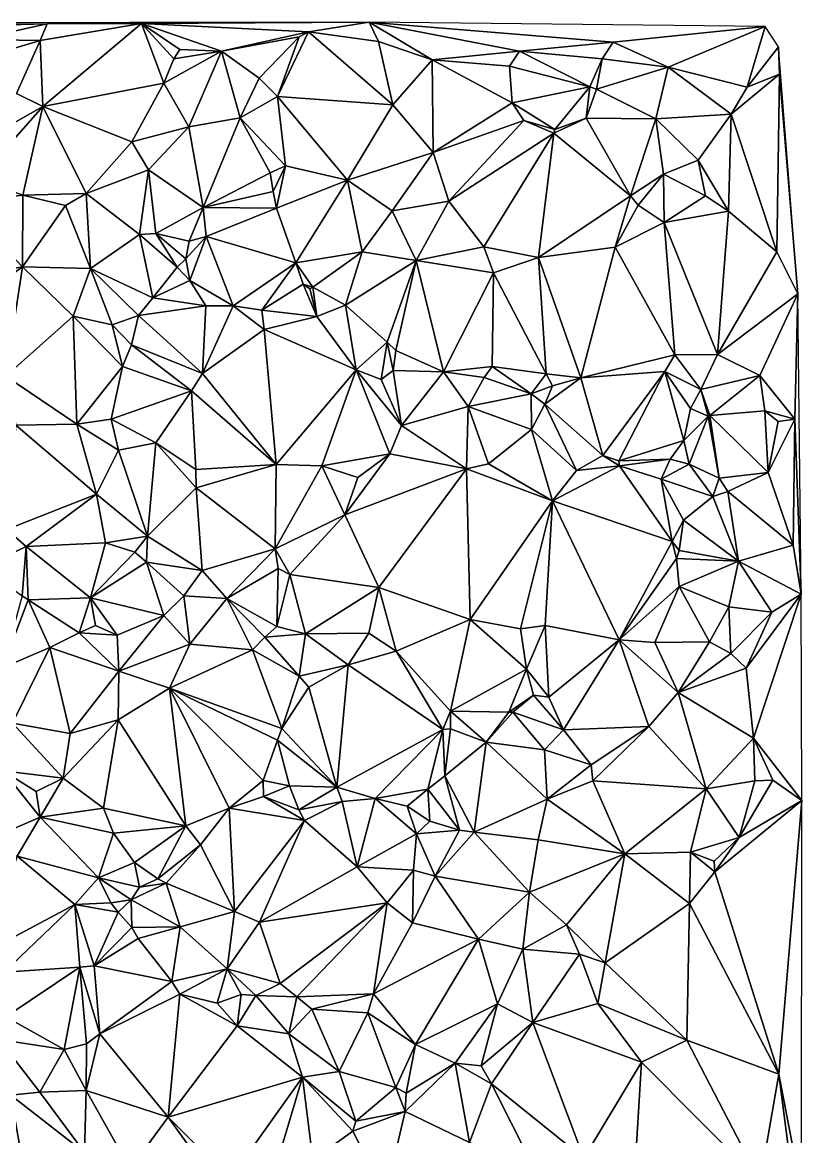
# Model space of a CAD drawing. Header units: metres. Extents: x -15 to 15, y -15 to 15.
# Drawn here: x 4.99 to 14.99, y 0.7 to 14.99 of the extents above; entities that cross this region are included whole.
import ezdxf

# ---------------------------------------------------------------- set-up
doc = ezdxf.new("R2010")
doc.units = ezdxf.units.M
doc.layers.add('STREET_MESH', color=7, linetype='Continuous')

msp = doc.modelspace()

# ---------------------------------------------------------------- linework, layer by layer
at = {"layer": 'STREET_MESH'}
for points in [[(9.437, 14.995), (-12.063, 14.966), (5.308, 14.973)], [(-12.063, 14.966), (-3.208, 14.921), (5.308, 14.973)], [(-3.208, 14.921), (3.948, 14.94), (5.308, 14.973)], [(3.948, 14.94), (4.398, 14.772), (5.308, 14.973)], [(4.398, 14.772), (5.22, 14.76), (5.308, 14.973)], [(5.22, 14.76), (6.516, 14.978), (5.308, 14.973)], [(5.22, 14.76), (5.251, 13.916), (6.516, 14.978)], [(6.516, 14.978), (5.251, 13.916), (6.805, 14.213)], [(6.516, 14.978), (9.437, 14.995), (5.308, 14.973)], [(8.661, 14.871), (9.437, 14.995), (6.516, 14.978)], [(6.516, 14.978), (7.009, 14.646), (7.544, 14.626)], [(6.931, 14.525), (6.516, 14.978), (6.805, 14.213)], [(6.931, 14.525), (7.009, 14.646), (6.516, 14.978)], [(8.661, 14.871), (6.516, 14.978), (7.544, 14.626)], [(8.542, 14.807), (8.661, 14.871), (7.544, 14.626)], [(8.265, 14.044), (8.661, 14.871), (8.542, 14.807)], [(8.661, 14.871), (8.265, 14.044), (9.743, 13.934)], [(9.437, 14.995), (8.661, 14.871), (9.559, 14.748)], [(8.661, 14.871), (9.743, 13.934), (9.559, 14.748)], [(9.437, 14.995), (12.568, 14.739), (14.518, 14.941)], [(12.568, 14.739), (9.437, 14.995), (11.367, 14.626)], [(9.437, 14.995), (10.246, 14.515), (11.367, 14.626)], [(10.246, 14.515), (9.437, 14.995), (9.559, 14.748)], [(12.568, 14.739), (13.275, 14.42), (14.518, 14.941)], [(13.275, 14.42), (14.289, 14.162), (14.518, 14.941)], [(14.289, 14.162), (14.689, 14.681), (14.518, 14.941)], [(4.398, 14.772), (4.475, 14.541), (5.22, 14.76)], [(4.475, 14.541), (4.915, 14.082), (5.22, 14.76)], [(4.915, 14.082), (5.251, 13.916), (5.22, 14.76)], [(8.029, 14.277), (8.542, 14.807), (7.544, 14.626)], [(8.029, 14.277), (8.265, 14.044), (8.542, 14.807)], [(9.743, 13.934), (10.246, 14.515), (9.559, 14.748)], [(12.427, 14.526), (12.568, 14.739), (11.367, 14.626)], [(12.427, 14.526), (13.275, 14.42), (12.568, 14.739)], [(6.805, 14.213), (7.125, 13.653), (7.544, 14.626)], [(6.931, 14.525), (6.805, 14.213), (7.544, 14.626)], [(7.009, 14.646), (6.931, 14.525), (7.544, 14.626)], [(7.125, 13.653), (7.784, 13.768), (7.544, 14.626)], [(7.784, 13.768), (8.029, 14.277), (7.544, 14.626)], [(10.246, 14.515), (11.241, 14.434), (11.367, 14.626)], [(11.241, 14.434), (12.269, 14.166), (11.367, 14.626)], [(12.269, 14.166), (12.427, 14.526), (11.367, 14.626)], [(14.289, 14.162), (14.704, 14.329), (14.689, 14.681)], [(14.689, 14.681), (14.704, 14.329), (14.939, 11.511)], [(9.743, 13.934), (10.261, 13.326), (10.246, 14.515)], [(11.241, 14.434), (10.246, 14.515), (11.272, 13.961)], [(10.246, 14.515), (10.261, 13.326), (11.272, 13.961)], [(12.354, 14.136), (12.427, 14.526), (12.269, 14.166)], [(12.354, 14.136), (13.275, 14.42), (12.427, 14.526)], [(12.269, 14.166), (11.241, 14.434), (11.272, 13.961)], [(12.354, 14.136), (13.118, 13.755), (13.275, 14.42)], [(13.275, 14.42), (13.118, 13.755), (14.085, 13.817)], [(14.289, 14.162), (13.275, 14.42), (14.085, 13.817)], [(14.704, 14.329), (14.289, 14.162), (14.085, 13.817)], [(14.671, 12.049), (14.704, 14.329), (14.085, 13.817)], [(14.704, 14.329), (14.671, 12.049), (14.939, 11.511)], [(5.251, 13.916), (6.392, 13.46), (6.805, 14.213)], [(6.392, 13.46), (7.125, 13.653), (6.805, 14.213)], [(8.265, 14.044), (8.029, 14.277), (7.784, 13.768)], [(11.823, 13.621), (12.269, 14.166), (11.272, 13.961)], [(11.823, 13.621), (12.221, 13.765), (12.269, 14.166)], [(12.221, 13.765), (12.354, 14.136), (12.269, 14.166)], [(4.237, 13.343), (5.251, 13.916), (4.915, 14.082)], [(8.265, 14.044), (7.784, 13.768), (8.364, 13.152)], [(9.159, 12.97), (8.265, 14.044), (8.364, 13.152)], [(8.265, 14.044), (9.159, 12.97), (9.743, 13.934)], [(12.221, 13.765), (13.118, 13.755), (12.354, 14.136)], [(5.251, 13.916), (4.237, 13.343), (4.425, 12.983)], [(4.997, 12.778), (5.251, 13.916), (4.425, 12.983)], [(5.251, 13.916), (4.997, 12.778), (5.81, 12.797)], [(6.392, 13.46), (5.251, 13.916), (5.81, 12.797)], [(9.159, 12.97), (10.261, 13.326), (9.743, 13.934)], [(10.261, 13.326), (11.425, 13.734), (11.272, 13.961)], [(11.425, 13.734), (11.823, 13.621), (11.272, 13.961)], [(7.309, 12.62), (7.784, 13.768), (7.125, 13.653)], [(7.784, 13.768), (7.309, 12.62), (8.17, 13.066)], [(7.784, 13.768), (8.17, 13.066), (8.364, 13.152)], [(11.425, 13.734), (10.261, 13.326), (10.46, 12.702)], [(11.81, 13.571), (11.425, 13.734), (10.46, 12.702)], [(11.823, 13.621), (11.425, 13.734), (11.81, 13.571)], [(12.792, 12.769), (12.221, 13.765), (11.81, 13.571)], [(12.221, 13.765), (11.823, 13.621), (11.81, 13.571)], [(13.118, 13.755), (12.221, 13.765), (12.792, 12.769)], [(13.118, 13.755), (12.792, 12.769), (13.216, 13.049)], [(13.118, 13.755), (13.658, 13.227), (14.085, 13.817)], [(13.658, 13.227), (13.118, 13.755), (13.216, 13.049)], [(13.658, 13.227), (14.05, 12.574), (14.085, 13.817)], [(14.05, 12.574), (14.671, 12.049), (14.085, 13.817)], [(7.125, 13.653), (6.392, 13.46), (6.61, 13.103)], [(7.309, 12.62), (7.125, 13.653), (6.61, 13.103)], [(6.392, 13.46), (5.81, 12.797), (6.61, 13.103)], [(10.91, 12.113), (11.81, 13.571), (10.46, 12.702)], [(10.91, 12.113), (11.611, 11.976), (11.81, 13.571)], [(11.611, 11.976), (12.792, 12.769), (11.81, 13.571)], [(10.261, 13.326), (9.159, 12.97), (9.732, 12.578)], [(10.261, 13.326), (9.732, 12.578), (10.46, 12.702)], [(8.17, 13.066), (8.206, 12.824), (8.364, 13.152)], [(8.206, 12.824), (8.251, 12.611), (8.364, 13.152)], [(8.251, 12.611), (9.159, 12.97), (8.364, 13.152)], [(13.753, 12.769), (13.658, 13.227), (13.216, 13.049)], [(13.658, 13.227), (13.753, 12.769), (14.05, 12.574)], [(5.81, 12.797), (6.493, 12.272), (6.61, 13.103)], [(6.493, 12.272), (6.7, 12.288), (6.61, 13.103)], [(6.7, 12.288), (7.309, 12.62), (6.61, 13.103)], [(7.309, 12.62), (8.206, 12.824), (8.17, 13.066)], [(12.792, 12.769), (12.891, 12.651), (13.216, 13.049)], [(12.891, 12.651), (13.224, 12.427), (13.216, 13.049)], [(13.224, 12.427), (13.753, 12.769), (13.216, 13.049)], [(4.202, 12.683), (4.997, 12.778), (4.425, 12.983)], [(9.159, 12.97), (8.251, 12.611), (8.497, 11.911)], [(9.348, 12.05), (9.159, 12.97), (8.497, 11.911)], [(9.159, 12.97), (9.348, 12.05), (9.732, 12.578)], [(4.991, 11.86), (4.997, 12.778), (4.202, 12.683)], [(4.997, 12.778), (4.991, 11.86), (5.542, 12.644)], [(4.997, 12.778), (5.542, 12.644), (5.81, 12.797)], [(5.542, 12.644), (5.865, 11.839), (5.81, 12.797)], [(5.865, 11.839), (6.493, 12.272), (5.81, 12.797)], [(8.251, 12.611), (8.206, 12.824), (7.309, 12.62)], [(12.593, 12.112), (12.792, 12.769), (11.611, 11.976)], [(12.593, 12.112), (12.891, 12.651), (12.792, 12.769)], [(13.753, 12.769), (13.224, 12.427), (14.05, 12.574)], [(4.991, 11.86), (4.202, 12.683), (4.083, 11.694)], [(4.991, 11.86), (5.865, 11.839), (5.542, 12.644)], [(7.309, 12.62), (6.7, 12.288), (7.131, 12.188)], [(7.347, 12.248), (7.309, 12.62), (7.131, 12.188)], [(7.347, 12.248), (8.251, 12.611), (7.309, 12.62)], [(8.251, 12.611), (7.347, 12.248), (8.497, 11.911)], [(9.732, 12.578), (10.041, 11.94), (10.46, 12.702)], [(10.041, 11.94), (10.91, 12.113), (10.46, 12.702)], [(13.224, 12.427), (12.891, 12.651), (12.593, 12.112)], [(9.348, 12.05), (10.041, 11.94), (9.732, 12.578)], [(13.224, 12.427), (13.908, 10.733), (14.05, 12.574)], [(13.908, 10.733), (14.671, 12.049), (14.05, 12.574)], [(13.224, 12.427), (12.593, 12.112), (13.362, 10.729)], [(13.908, 10.733), (13.224, 12.427), (13.362, 10.729)], [(6.493, 12.272), (5.865, 11.839), (6.664, 11.46)], [(6.7, 12.288), (6.493, 12.272), (6.975, 11.856)], [(6.493, 12.272), (6.664, 11.46), (6.975, 11.856)], [(7.086, 11.959), (6.7, 12.288), (6.975, 11.856)], [(6.7, 12.288), (7.086, 11.959), (7.131, 12.188)], [(7.086, 11.959), (7.347, 12.248), (7.131, 12.188)], [(7.139, 11.682), (7.347, 12.248), (7.086, 11.959)], [(7.139, 11.682), (7.694, 11.357), (7.347, 12.248)], [(7.347, 12.248), (7.694, 11.357), (8.497, 11.911)], [(8.717, 11.597), (9.348, 12.05), (8.497, 11.911)], [(9.348, 12.05), (8.717, 11.597), (9.137, 11.365)], [(10.041, 11.94), (9.348, 12.05), (9.137, 11.365)], [(10.041, 11.94), (11.033, 11.78), (10.91, 12.113)], [(10.91, 12.113), (11.033, 11.78), (11.611, 11.976)], [(12.593, 12.112), (11.611, 11.976), (12.153, 10.436)], [(13.362, 10.729), (12.593, 12.112), (12.153, 10.436)], [(14.671, 12.049), (13.908, 10.733), (14.939, 11.511)], [(7.139, 11.682), (7.086, 11.959), (6.975, 11.856)], [(7.694, 11.357), (8.062, 11.301), (8.497, 11.911)], [(8.062, 11.301), (8.593, 11.637), (8.497, 11.911)], [(8.593, 11.637), (8.717, 11.597), (8.497, 11.911)], [(9.669, 10.891), (10.041, 11.94), (9.137, 11.365)], [(10.041, 11.94), (9.669, 10.891), (9.78, 10.785)], [(10.394, 10.511), (10.041, 11.94), (9.78, 10.785)], [(10.394, 10.511), (11.033, 11.78), (10.041, 11.94)], [(11.033, 11.78), (11.709, 10.484), (11.611, 11.976)], [(11.611, 11.976), (11.709, 10.484), (12.153, 10.436)], [(3.99, 11.135), (4.991, 11.86), (4.083, 11.694)], [(4.991, 11.86), (3.99, 11.135), (4.779, 10.458)], [(5.641, 11.226), (4.991, 11.86), (4.779, 10.458)], [(5.865, 11.839), (4.991, 11.86), (5.641, 11.226)], [(6.141, 11.114), (5.865, 11.839), (5.641, 11.226)], [(5.865, 11.839), (6.48, 11.234), (6.664, 11.46)], [(6.48, 11.234), (5.865, 11.839), (6.141, 11.114)], [(6.664, 11.46), (7.139, 11.682), (6.975, 11.856)], [(11.033, 11.78), (10.394, 10.511), (11.019, 10.578)], [(11.033, 11.78), (11.019, 10.578), (11.709, 10.484)], [(7.345, 11.359), (7.139, 11.682), (6.664, 11.46)], [(7.139, 11.682), (7.345, 11.359), (7.694, 11.357)], [(8.593, 11.637), (8.062, 11.301), (8.768, 11.221)], [(8.679, 11.576), (8.593, 11.637), (8.768, 11.221)], [(8.593, 11.637), (8.679, 11.576), (8.717, 11.597)], [(8.717, 11.597), (8.679, 11.576), (8.768, 11.221)], [(8.717, 11.597), (8.768, 11.221), (9.137, 11.365)], [(6.48, 11.234), (7.345, 11.359), (6.664, 11.46)], [(13.908, 10.733), (14.452, 10.466), (14.939, 11.511)], [(14.452, 10.466), (14.898, 9.905), (14.939, 11.511)], [(14.898, 9.905), (14.981, 7.658), (14.939, 11.511)], [(7.301, 10.492), (7.345, 11.359), (6.48, 11.234)], [(7.345, 11.359), (7.301, 10.492), (7.694, 11.357)], [(7.301, 10.492), (8.09, 11.054), (7.694, 11.357)], [(8.09, 11.054), (8.062, 11.301), (7.694, 11.357)], [(8.062, 11.301), (8.09, 11.054), (8.768, 11.221)], [(8.768, 11.221), (9.274, 10.536), (9.137, 11.365)], [(9.274, 10.536), (9.669, 10.891), (9.137, 11.365)], [(5.69, 9.841), (5.641, 11.226), (4.779, 10.458)], [(5.641, 11.226), (5.69, 9.841), (6.276, 10.579)], [(6.141, 11.114), (5.641, 11.226), (6.276, 10.579)], [(6.391, 10.86), (6.48, 11.234), (6.141, 11.114)], [(7.301, 10.492), (6.48, 11.234), (6.391, 10.86)], [(8.768, 11.221), (8.09, 11.054), (9.274, 10.536)], [(6.391, 10.86), (6.141, 11.114), (6.276, 10.579)], [(8.09, 11.054), (7.301, 10.492), (8.244, 9.325)], [(9.274, 10.536), (8.09, 11.054), (8.244, 9.325)], [(9.591, 10.415), (9.669, 10.891), (9.274, 10.536)], [(9.747, 10.529), (9.669, 10.891), (9.591, 10.415)], [(9.669, 10.891), (9.747, 10.529), (9.78, 10.785)], [(7.159, 10.268), (6.391, 10.86), (6.276, 10.579)], [(7.301, 10.492), (6.391, 10.86), (7.159, 10.268)], [(9.747, 10.529), (10.394, 10.511), (9.78, 10.785)], [(13.234, 10.518), (13.362, 10.729), (12.153, 10.436)], [(13.234, 10.518), (13.694, 10.285), (13.362, 10.729)], [(13.694, 10.285), (13.908, 10.733), (13.362, 10.729)], [(13.694, 10.285), (14.452, 10.466), (13.908, 10.733)], [(5.69, 9.841), (6.128, 9.904), (6.276, 10.579)], [(6.128, 9.904), (7.159, 10.268), (6.276, 10.579)], [(10.394, 10.511), (10.913, 10.441), (11.019, 10.578)], [(10.913, 10.441), (11.519, 10.23), (11.019, 10.578)], [(11.019, 10.578), (11.519, 10.23), (11.709, 10.484)], [(5.69, 9.841), (4.779, 10.458), (4.905, 9.826)], [(7.301, 10.492), (7.159, 10.268), (8.244, 9.325)], [(8.833, 9.304), (9.274, 10.536), (8.244, 9.325)], [(8.833, 9.304), (9.704, 9.462), (9.274, 10.536)], [(9.852, 9.825), (9.591, 10.415), (9.274, 10.536)], [(9.704, 9.462), (9.852, 9.825), (9.274, 10.536)], [(9.747, 10.529), (9.591, 10.415), (9.852, 9.825)], [(10.394, 10.511), (9.747, 10.529), (9.852, 9.825)], [(10.394, 10.511), (9.852, 9.825), (10.71, 10.067)], [(10.913, 10.441), (10.394, 10.511), (10.71, 10.067)], [(11.519, 10.23), (10.913, 10.441), (10.71, 10.067)], [(11.519, 10.23), (11.791, 10.331), (11.709, 10.484)], [(11.691, 10.096), (12.435, 9.439), (12.153, 10.436)], [(11.791, 10.331), (11.691, 10.096), (12.153, 10.436)], [(11.709, 10.484), (11.791, 10.331), (12.153, 10.436)], [(12.435, 9.439), (13.234, 10.518), (12.153, 10.436)], [(13.234, 10.518), (12.435, 9.439), (12.64, 9.37)], [(13.476, 9.633), (13.234, 10.518), (12.64, 9.37)], [(13.694, 10.285), (13.234, 10.518), (13.561, 10.041)], [(13.234, 10.518), (13.476, 9.633), (13.561, 10.041)], [(14.452, 10.466), (13.694, 10.285), (13.808, 9.951)], [(14.514, 10.013), (14.452, 10.466), (13.808, 9.951)], [(14.452, 10.466), (14.514, 10.013), (14.898, 9.905)], [(11.519, 10.23), (11.691, 10.096), (11.791, 10.331)], [(7.159, 10.268), (6.128, 9.904), (6.703, 9.599)], [(7.216, 9.258), (7.159, 10.268), (6.703, 9.599)], [(7.159, 10.268), (7.216, 9.258), (8.244, 9.325)], [(11.521, 9.774), (11.519, 10.23), (10.71, 10.067)], [(11.691, 10.096), (11.519, 10.23), (11.521, 9.774)], [(13.788, 9.943), (13.694, 10.285), (13.561, 10.041)], [(13.694, 10.285), (13.788, 9.943), (13.808, 9.951)], [(9.852, 9.825), (10.688, 9.266), (10.71, 10.067)], [(10.688, 9.266), (10.97, 9.331), (10.71, 10.067)], [(10.97, 9.331), (11.521, 9.774), (10.71, 10.067)], [(11.691, 10.096), (11.521, 9.774), (12.098, 9.247)], [(12.435, 9.439), (11.691, 10.096), (12.098, 9.247)], [(13.476, 9.633), (13.788, 9.943), (13.561, 10.041)], [(14.556, 9.222), (14.514, 10.013), (13.808, 9.951)], [(14.514, 10.013), (14.687, 9.874), (14.898, 9.905)], [(14.687, 9.874), (14.514, 10.013), (14.556, 9.222)], [(6.221, 9.506), (6.128, 9.904), (5.69, 9.841)], [(6.128, 9.904), (6.221, 9.506), (6.703, 9.599)], [(13.544, 9.328), (13.788, 9.943), (13.476, 9.633)], [(13.544, 9.328), (13.929, 9.148), (13.788, 9.943)], [(13.788, 9.943), (13.929, 9.148), (13.808, 9.951)], [(13.929, 9.148), (14.556, 9.222), (13.808, 9.951)], [(14.687, 9.874), (14.556, 9.222), (14.898, 9.905)], [(14.556, 9.222), (14.879, 8.287), (14.898, 9.905)], [(14.879, 8.287), (14.981, 7.658), (14.898, 9.905)], [(4.791, 8.489), (5.942, 8.943), (4.905, 9.826)], [(5.942, 8.943), (5.69, 9.841), (4.905, 9.826)], [(6.221, 9.506), (5.69, 9.841), (5.942, 8.943)], [(9.704, 9.462), (10.688, 9.266), (9.852, 9.825)], [(10.97, 9.331), (11.793, 8.855), (11.521, 9.774)], [(11.521, 9.774), (11.793, 8.855), (12.098, 9.247)], [(6.703, 9.599), (6.221, 9.506), (6.596, 8.403)], [(7.22, 9.025), (6.703, 9.599), (6.596, 8.403)], [(7.22, 9.025), (7.216, 9.258), (6.703, 9.599)], [(13.299, 9.39), (13.476, 9.633), (12.64, 9.37)], [(13.299, 9.39), (13.544, 9.328), (13.476, 9.633)], [(6.221, 9.506), (5.942, 8.943), (6.596, 8.403)], [(9.704, 9.462), (8.833, 9.304), (9.294, 9.158)], [(9.125, 8.676), (9.704, 9.462), (9.294, 9.158)], [(10.688, 9.266), (9.704, 9.462), (9.125, 8.676)], [(12.649, 9.307), (12.435, 9.439), (12.098, 9.247)], [(12.435, 9.439), (12.649, 9.307), (12.64, 9.37)], [(7.216, 9.258), (7.22, 9.025), (8.244, 9.325)], [(7.22, 9.025), (8.235, 8.241), (8.244, 9.325)], [(8.235, 8.241), (8.833, 9.304), (8.244, 9.325)], [(8.833, 9.304), (8.235, 8.241), (9.125, 8.676)], [(8.833, 9.304), (9.125, 8.676), (9.294, 9.158)], [(10.688, 9.266), (11.793, 8.855), (10.97, 9.331)], [(11.793, 8.855), (12.649, 9.307), (12.098, 9.247)], [(11.793, 8.855), (13.326, 8.334), (12.649, 9.307)], [(12.649, 9.307), (13.299, 9.39), (12.64, 9.37)], [(13.185, 9.134), (13.299, 9.39), (12.649, 9.307)], [(13.326, 8.334), (13.185, 9.134), (12.649, 9.307)], [(13.544, 9.328), (13.299, 9.39), (13.185, 9.134)], [(13.544, 9.328), (13.185, 9.134), (13.849, 8.911)], [(13.929, 9.148), (13.544, 9.328), (13.849, 8.911)], [(10.688, 9.266), (9.125, 8.676), (9.563, 7.747)], [(10.734, 7.333), (10.688, 9.266), (9.563, 7.747)], [(11.793, 8.855), (10.688, 9.266), (10.734, 7.333)], [(13.929, 9.148), (14.039, 8.976), (14.556, 9.222)], [(14.039, 8.976), (14.879, 8.287), (14.556, 9.222)], [(7.296, 7.962), (7.22, 9.025), (6.596, 8.403)], [(7.296, 7.962), (8.235, 8.241), (7.22, 9.025)], [(13.185, 9.134), (13.471, 8.611), (13.849, 8.911)], [(13.471, 8.611), (13.185, 9.134), (13.326, 8.334)], [(14.039, 8.976), (13.929, 9.148), (13.849, 8.911)], [(4.791, 8.489), (5.038, 8.272), (5.942, 8.943)], [(5.038, 8.272), (6.058, 8.318), (5.942, 8.943)], [(5.942, 8.943), (6.058, 8.318), (6.596, 8.403)], [(13.471, 8.611), (14.178, 8.082), (13.849, 8.911)], [(14.178, 8.082), (14.039, 8.976), (13.849, 8.911)], [(14.178, 8.082), (14.879, 8.287), (14.039, 8.976)], [(11.379, 7.217), (11.793, 8.855), (10.734, 7.333)], [(11.793, 8.855), (11.379, 7.217), (11.696, 7.26)], [(11.793, 8.855), (11.696, 7.26), (12.645, 7.073)], [(13.326, 8.334), (11.793, 8.855), (12.645, 7.073)], [(8.235, 8.241), (8.422, 7.914), (9.125, 8.676)], [(9.125, 8.676), (8.422, 7.914), (9.563, 7.747)], [(13.416, 8.219), (13.471, 8.611), (13.326, 8.334)], [(14.178, 8.082), (13.471, 8.611), (13.416, 8.219)], [(4.791, 8.489), (4.483, 8.007), (5.038, 8.272)], [(5.863, 7.615), (6.058, 8.318), (5.038, 8.272)], [(5.863, 7.615), (6.433, 8.197), (6.058, 8.318)], [(6.058, 8.318), (6.433, 8.197), (6.596, 8.403)], [(6.433, 8.197), (6.583, 8.071), (6.596, 8.403)], [(6.583, 8.071), (7.296, 7.962), (6.596, 8.403)], [(13.381, 8.118), (13.326, 8.334), (12.645, 7.073)], [(13.381, 8.118), (13.416, 8.219), (13.326, 8.334)], [(4.483, 8.007), (4.986, 7.637), (5.038, 8.272)], [(4.986, 7.637), (5.063, 7.589), (5.038, 8.272)], [(5.063, 7.589), (5.863, 7.615), (5.038, 8.272)], [(5.863, 7.615), (6.583, 8.071), (6.433, 8.197)], [(7.611, 7.606), (8.235, 8.241), (7.296, 7.962)], [(8.235, 8.241), (7.611, 7.606), (8.27, 7.99)], [(8.422, 7.914), (8.235, 8.241), (8.27, 7.99)], [(13.381, 8.118), (14.178, 8.082), (13.416, 8.219)], [(14.879, 8.287), (14.178, 8.082), (14.981, 7.658)], [(6.583, 8.071), (5.863, 7.615), (6.804, 7.385)], [(7.063, 7.639), (6.583, 8.071), (6.804, 7.385)], [(6.583, 8.071), (7.063, 7.639), (7.296, 7.962)], [(13.381, 8.118), (12.645, 7.073), (13.414, 7.757)], [(14.178, 8.082), (13.381, 8.118), (13.414, 7.757)], [(14.055, 7.497), (14.178, 8.082), (13.414, 7.757)], [(14.055, 7.497), (14.603, 7.43), (14.178, 8.082)], [(14.178, 8.082), (14.603, 7.43), (14.981, 7.658)], [(7.063, 7.639), (7.611, 7.606), (7.296, 7.962)], [(7.611, 7.606), (8.253, 7.246), (8.27, 7.99)], [(8.253, 7.246), (8.422, 7.914), (8.27, 7.99)], [(8.253, 7.246), (8.621, 7.15), (8.422, 7.914)], [(8.422, 7.914), (8.621, 7.15), (9.563, 7.747)], [(8.621, 7.15), (9.436, 7.161), (9.563, 7.747)], [(9.436, 7.161), (9.786, 6.929), (9.563, 7.747)], [(9.786, 6.929), (10.734, 7.333), (9.563, 7.747)], [(12.645, 7.073), (13.103, 7.041), (13.414, 7.757)], [(13.414, 7.757), (13.103, 7.041), (13.804, 7.047)], [(14.055, 7.497), (13.414, 7.757), (13.804, 7.047)], [(5.063, 7.589), (4.986, 7.637), (4.735, 6.715)], [(5.343, 6.976), (5.063, 7.589), (4.735, 6.715)], [(5.719, 7.164), (5.863, 7.615), (5.063, 7.589)], [(5.719, 7.164), (5.063, 7.589), (5.343, 6.976)], [(5.719, 7.164), (5.928, 7.26), (5.863, 7.615)], [(6.804, 7.385), (5.863, 7.615), (6.208, 7.135)], [(5.863, 7.615), (5.928, 7.26), (6.208, 7.135)], [(7.063, 7.639), (6.804, 7.385), (7.138, 7.019)], [(7.611, 7.606), (7.063, 7.639), (7.138, 7.019)], [(7.943, 6.948), (7.611, 7.606), (7.138, 7.019)], [(8.253, 7.246), (7.611, 7.606), (8.102, 7.108)], [(7.611, 7.606), (7.943, 6.948), (8.102, 7.108)], [(14.368, 5.813), (14.981, 7.658), (14.274, 6.71)], [(14.981, 7.658), (14.603, 7.43), (14.274, 6.71)], [(14.981, 7.658), (14.368, 5.813), (14.988, 5.012)], [(14.078, 6.899), (14.055, 7.497), (13.804, 7.047)], [(14.603, 7.43), (14.055, 7.497), (14.078, 6.899)], [(6.226, 6.671), (6.804, 7.385), (6.208, 7.135)], [(6.804, 7.385), (6.226, 6.671), (7.138, 7.019)], [(9.786, 6.929), (10.482, 6.159), (10.734, 7.333)], [(10.482, 6.159), (11.457, 6.696), (10.734, 7.333)], [(11.457, 6.696), (11.379, 7.217), (10.734, 7.333)], [(14.603, 7.43), (14.078, 6.899), (14.274, 6.71)], [(6.226, 6.671), (5.719, 7.164), (5.343, 6.976)], [(5.928, 7.26), (5.719, 7.164), (6.208, 7.135)], [(5.719, 7.164), (6.226, 6.671), (6.208, 7.135)], [(8.621, 7.15), (8.253, 7.246), (8.102, 7.108)], [(8.539, 6.609), (8.621, 7.15), (8.102, 7.108)], [(8.621, 7.15), (8.539, 6.609), (9.169, 6.753)], [(9.436, 7.161), (8.621, 7.15), (9.169, 6.753)], [(9.436, 7.161), (9.169, 6.753), (9.786, 6.929)], [(11.696, 7.26), (11.379, 7.217), (11.457, 6.696)], [(11.742, 6.341), (11.696, 7.26), (11.457, 6.696)], [(11.696, 7.26), (11.742, 6.341), (12.645, 7.073)], [(6.226, 6.671), (6.878, 6.456), (7.138, 7.019)], [(6.878, 6.456), (7.943, 6.948), (7.138, 7.019)], [(7.943, 6.948), (8.539, 6.609), (8.102, 7.108)], [(11.742, 6.341), (11.931, 5.92), (12.645, 7.073)], [(11.931, 5.92), (13.028, 5.961), (12.645, 7.073)], [(13.404, 6.4), (13.103, 7.041), (12.645, 7.073)], [(13.028, 5.961), (13.404, 6.4), (12.645, 7.073)], [(13.103, 7.041), (13.404, 6.4), (13.804, 7.047)], [(13.404, 6.4), (14.078, 6.899), (13.804, 7.047)], [(4.863, 6.005), (5.343, 6.976), (4.735, 6.715)], [(5.343, 6.976), (4.863, 6.005), (5.601, 5.874)], [(6.226, 6.671), (5.343, 6.976), (5.601, 5.874)], [(7.943, 6.948), (6.878, 6.456), (8.318, 5.939)], [(8.539, 6.609), (7.943, 6.948), (8.318, 5.939)], [(9.169, 6.753), (10.384, 5.926), (9.786, 6.929)], [(10.384, 5.926), (10.482, 6.159), (9.786, 6.929)], [(14.078, 6.899), (13.404, 6.4), (14.274, 6.71)], [(8.539, 6.609), (8.664, 6.466), (9.169, 6.753)], [(8.664, 6.466), (9.022, 5.185), (9.169, 6.753)], [(9.022, 5.185), (10.384, 5.926), (9.169, 6.753)], [(6.217, 6.047), (6.226, 6.671), (5.601, 5.874)], [(6.878, 6.456), (6.226, 6.671), (6.217, 6.047)], [(8.664, 6.466), (8.539, 6.609), (8.318, 5.939)], [(10.482, 6.159), (11.23, 6.147), (11.457, 6.696)], [(11.457, 6.696), (11.23, 6.147), (11.547, 6.363)], [(11.742, 6.341), (11.457, 6.696), (11.547, 6.363)], [(13.404, 6.4), (14.368, 5.813), (14.274, 6.71)], [(6.878, 6.456), (6.217, 6.047), (7.088, 4.69)], [(6.878, 6.456), (8.261, 5.789), (8.318, 5.939)], [(8.261, 5.789), (6.878, 6.456), (8.077, 5.271)], [(7.643, 4.915), (6.878, 6.456), (7.088, 4.69)], [(6.878, 6.456), (7.643, 4.915), (8.077, 5.271)], [(9.022, 5.185), (8.664, 6.466), (8.318, 5.939)], [(11.23, 6.147), (11.283, 6.146), (11.547, 6.363)], [(11.283, 6.146), (11.931, 5.92), (11.547, 6.363)], [(11.931, 5.92), (11.742, 6.341), (11.547, 6.363)], [(13.404, 6.4), (13.028, 5.961), (13.761, 5.165)], [(13.404, 6.4), (13.761, 5.165), (14.368, 5.813)], [(10.384, 5.926), (10.482, 5.932), (10.482, 6.159)], [(10.482, 6.159), (10.482, 5.932), (10.94, 5.76)], [(11.23, 6.147), (10.482, 6.159), (10.94, 5.76)], [(11.283, 6.146), (11.23, 6.147), (10.94, 5.76)], [(11.283, 6.146), (10.94, 5.76), (11.688, 5.662)], [(11.931, 5.92), (11.283, 6.146), (11.688, 5.662)], [(5.512, 5.301), (4.863, 6.005), (4.745, 5.395)], [(4.863, 6.005), (5.512, 5.301), (5.601, 5.874)], [(5.512, 5.301), (6.217, 6.047), (5.601, 5.874)], [(5.512, 5.301), (6.029, 4.914), (6.217, 6.047)], [(6.217, 6.047), (6.029, 4.914), (7.088, 4.69)], [(8.261, 5.789), (9.022, 5.185), (8.318, 5.939)], [(9.515, 5.039), (10.384, 5.926), (9.022, 5.185)], [(10.384, 5.926), (9.515, 5.039), (10.19, 5.157)], [(10.409, 5.329), (10.384, 5.926), (10.19, 5.157)], [(10.482, 5.932), (10.384, 5.926), (10.409, 5.329)], [(10.482, 5.932), (10.409, 5.329), (10.94, 5.76)], [(12.287, 5.472), (11.931, 5.92), (11.688, 5.662)], [(12.287, 5.472), (13.028, 5.961), (11.931, 5.92)], [(13.028, 5.961), (12.287, 5.472), (12.308, 5.264)], [(13.761, 5.165), (13.028, 5.961), (12.308, 5.264)], [(8.261, 5.789), (8.077, 5.271), (8.416, 5.203)], [(9.022, 5.185), (8.261, 5.789), (8.416, 5.203)], [(10.409, 5.329), (10.784, 4.607), (10.94, 5.76)], [(10.784, 4.607), (11.723, 5.03), (10.94, 5.76)], [(10.94, 5.76), (11.723, 5.03), (11.688, 5.662)], [(14.368, 5.813), (13.761, 5.165), (14.385, 5.265)], [(14.368, 5.813), (14.619, 5.275), (14.988, 5.012)], [(14.619, 5.275), (14.368, 5.813), (14.385, 5.265)], [(11.723, 5.03), (12.287, 5.472), (11.688, 5.662)], [(12.287, 5.472), (11.723, 5.03), (12.308, 5.264)], [(4.404, 4.45), (5.219, 4.8), (4.745, 5.395)], [(5.219, 4.8), (5.167, 5.129), (4.745, 5.395)], [(5.167, 5.129), (5.512, 5.301), (4.745, 5.395)], [(5.512, 5.301), (5.167, 5.129), (5.219, 4.8)], [(6.029, 4.914), (5.512, 5.301), (5.219, 4.8)], [(10.598, 4.633), (10.409, 5.329), (10.19, 5.157)], [(10.409, 5.329), (10.598, 4.633), (10.784, 4.607)], [(7.643, 4.915), (8.082, 5.066), (8.077, 5.271)], [(8.077, 5.271), (8.082, 5.066), (8.416, 5.203)], [(8.082, 5.066), (8.535, 4.895), (8.416, 5.203)], [(8.535, 4.895), (9.022, 5.185), (8.416, 5.203)], [(9.022, 5.185), (8.535, 4.895), (9.091, 5.001)], [(9.515, 5.039), (9.022, 5.185), (9.091, 5.001)], [(9.515, 5.039), (9.928, 4.943), (10.19, 5.157)], [(9.928, 4.943), (10.216, 4.747), (10.19, 5.157)], [(10.216, 4.747), (10.598, 4.633), (10.19, 5.157)], [(11.723, 5.03), (12.718, 4.329), (12.308, 5.264)], [(12.718, 4.329), (13.761, 5.165), (12.308, 5.264)], [(12.718, 4.329), (13.562, 4.353), (13.761, 5.165)], [(13.761, 5.165), (13.562, 4.353), (14.185, 4.539)], [(14.385, 5.265), (13.761, 5.165), (14.185, 4.539)], [(14.619, 5.275), (14.185, 4.539), (14.988, 5.012)], [(14.619, 5.275), (14.385, 5.265), (14.185, 4.539)], [(8.082, 5.066), (7.643, 4.915), (8.611, 4.758)], [(8.535, 4.895), (8.082, 5.066), (8.611, 4.758)], [(9.515, 5.039), (9.091, 5.001), (9.286, 4.161)], [(10.045, 4.586), (9.515, 5.039), (9.286, 4.161)], [(9.515, 5.039), (10.045, 4.586), (9.928, 4.943)], [(11.609, 4.509), (11.723, 5.03), (10.784, 4.607)], [(11.723, 5.03), (11.609, 4.509), (12.718, 4.329)], [(14.185, 4.539), (13.872, 4.098), (14.988, 5.012)], [(13.872, 4.098), (14.696, 1.504), (14.988, 5.012)], [(14.696, 1.504), (14.986, -0.008), (14.988, 5.012)], [(6.157, 4.596), (6.029, 4.914), (5.219, 4.8)], [(6.029, 4.914), (6.157, 4.596), (7.088, 4.69)], [(7.273, 4.446), (7.643, 4.915), (7.088, 4.69)], [(7.643, 4.915), (7.273, 4.446), (7.71, 3.592)], [(7.643, 4.915), (7.71, 3.592), (8.611, 4.758)], [(9.091, 5.001), (8.535, 4.895), (8.611, 4.758)], [(9.286, 4.161), (9.091, 5.001), (8.611, 4.758)], [(9.928, 4.943), (10.045, 4.586), (10.216, 4.747)], [(5.219, 4.8), (4.404, 4.45), (4.921, 4.301)], [(5.968, 4.023), (5.219, 4.8), (4.921, 4.301)], [(5.968, 4.023), (6.157, 4.596), (5.219, 4.8)], [(7.71, 3.592), (8.031, 3.453), (8.611, 4.758)], [(8.031, 3.453), (9.286, 4.161), (8.611, 4.758)], [(10.045, 4.586), (10.598, 4.633), (10.216, 4.747)], [(6.157, 4.596), (5.968, 4.023), (6.429, 4.217)], [(6.157, 4.596), (6.429, 4.217), (7.088, 4.69)], [(7.088, 4.69), (6.429, 4.217), (6.728, 4.007)], [(7.273, 4.446), (7.088, 4.69), (6.728, 4.007)], [(10.006, 4.12), (10.045, 4.586), (9.286, 4.161)], [(10.045, 4.586), (10.006, 4.12), (10.285, 4.043)], [(10.598, 4.633), (10.045, 4.586), (10.285, 4.043)], [(10.784, 4.607), (10.598, 4.633), (10.285, 4.043)], [(10.784, 4.607), (10.285, 4.043), (11.494, 3.84)], [(11.609, 4.509), (10.784, 4.607), (11.494, 3.84)], [(7.273, 4.446), (6.728, 4.007), (6.835, 3.954)], [(7.71, 3.592), (7.273, 4.446), (6.835, 3.954)], [(12.718, 4.329), (11.609, 4.509), (11.494, 3.84)], [(13.562, 4.353), (13.867, 4.234), (14.185, 4.539)], [(13.867, 4.234), (13.872, 4.098), (14.185, 4.539)], [(4.514, 3.07), (5.661, 3.68), (4.921, 4.301)], [(5.661, 3.68), (5.968, 4.023), (4.921, 4.301)], [(11.969, 3.417), (12.718, 4.329), (11.494, 3.84)], [(12.718, 4.329), (11.969, 3.417), (12.466, 2.931)], [(13.548, 3.694), (12.718, 4.329), (12.466, 2.931)], [(13.562, 4.353), (12.718, 4.329), (13.548, 3.694)], [(13.872, 4.098), (13.562, 4.353), (13.548, 3.694)], [(13.562, 4.353), (13.872, 4.098), (13.867, 4.234)], [(5.968, 4.023), (6.491, 3.902), (6.429, 4.217)], [(6.429, 4.217), (6.491, 3.902), (6.728, 4.007)], [(9.669, 3.701), (9.286, 4.161), (8.031, 3.453)], [(10.006, 4.12), (9.286, 4.161), (9.669, 3.701)], [(5.968, 4.023), (5.661, 3.68), (6.124, 3.703)], [(6.386, 3.738), (5.968, 4.023), (6.124, 3.703)], [(5.968, 4.023), (6.386, 3.738), (6.491, 3.902)], [(6.728, 4.007), (6.491, 3.902), (6.835, 3.954)], [(9.995, 3.444), (10.006, 4.12), (9.669, 3.701)], [(10.006, 4.12), (9.995, 3.444), (10.285, 4.043)], [(10.285, 4.043), (9.995, 3.444), (10.843, 3.237)], [(10.285, 4.043), (10.843, 3.237), (11.494, 3.84)], [(14.696, 1.504), (13.872, 4.098), (13.548, 3.694)], [(6.386, 3.738), (7.013, 3.395), (6.835, 3.954)], [(6.491, 3.902), (6.386, 3.738), (6.835, 3.954)], [(7.013, 3.395), (7.71, 3.592), (6.835, 3.954)], [(6.386, 3.738), (6.124, 3.703), (6.217, 3.581)], [(6.392, 3.384), (6.386, 3.738), (6.217, 3.581)], [(6.386, 3.738), (6.392, 3.384), (7.013, 3.395)], [(10.843, 3.237), (11.409, 3.106), (11.494, 3.84)], [(11.409, 3.106), (11.969, 3.417), (11.494, 3.84)], [(4.757, 2.811), (5.661, 3.68), (4.514, 3.07)], [(5.728, 2.874), (5.661, 3.68), (4.757, 2.811)], [(6.124, 3.703), (5.661, 3.68), (6.217, 3.581)], [(5.661, 3.68), (5.911, 2.891), (6.217, 3.581)], [(5.728, 2.874), (5.911, 2.891), (5.661, 3.68)], [(5.911, 2.891), (6.392, 3.384), (6.217, 3.581)], [(7.71, 3.592), (7.013, 3.395), (7.618, 2.854)], [(8.031, 3.453), (7.71, 3.592), (7.618, 2.854)], [(8.299, 2.668), (9.669, 3.701), (8.031, 3.453)], [(8.299, 2.668), (8.51, 2.495), (9.669, 3.701)], [(9.669, 3.701), (8.51, 2.495), (9.493, 2.533)], [(9.995, 3.444), (9.669, 3.701), (9.493, 2.533)], [(13.513, 1.939), (13.548, 3.694), (12.466, 2.931)], [(14.696, 1.504), (13.548, 3.694), (13.513, 1.939)], [(8.299, 2.668), (8.031, 3.453), (7.618, 2.854)], [(10.843, 3.237), (9.995, 3.444), (9.493, 2.533)], [(6.392, 3.384), (5.911, 2.891), (6.474, 3.244)], [(7.013, 3.395), (6.392, 3.384), (6.474, 3.244)], [(7.013, 3.395), (6.474, 3.244), (6.908, 2.693)], [(7.013, 3.395), (6.908, 2.693), (7.618, 2.854)], [(11.409, 3.106), (12.138, 3.043), (11.969, 3.417)], [(11.969, 3.417), (12.138, 3.043), (12.466, 2.931)], [(6.474, 3.244), (5.911, 2.891), (6.908, 2.693)], [(10.843, 3.237), (9.493, 2.533), (10.034, 1.886)], [(11.086, 2.406), (10.843, 3.237), (10.034, 1.886)], [(11.086, 2.406), (11.409, 3.106), (10.843, 3.237)], [(11.409, 3.106), (11.086, 2.406), (11.539, 2.168)], [(12.138, 3.043), (11.409, 3.106), (11.539, 2.168)], [(12.374, 2.409), (12.138, 3.043), (11.539, 2.168)], [(12.138, 3.043), (12.374, 2.409), (12.466, 2.931)], [(5.728, 2.874), (4.757, 2.811), (4.777, 2.241)], [(5.728, 2.874), (4.777, 2.241), (5.525, 1.82)], [(5.812, 1.893), (5.728, 2.874), (5.525, 1.82)], [(5.911, 2.891), (5.728, 2.874), (5.982, 2.019)], [(5.728, 2.874), (5.812, 1.893), (5.982, 2.019)], [(6.908, 2.693), (5.911, 2.891), (5.982, 2.019)], [(12.374, 2.409), (13.513, 1.939), (12.466, 2.931)], [(6.908, 2.693), (7.011, 2.529), (7.618, 2.854)], [(7.011, 2.529), (7.487, 2.414), (7.618, 2.854)], [(7.487, 2.414), (7.798, 2.525), (7.618, 2.854)], [(7.798, 2.525), (7.986, 2.511), (7.618, 2.854)], [(7.986, 2.511), (8.299, 2.668), (7.618, 2.854)], [(7.011, 2.529), (6.908, 2.693), (5.982, 2.019)], [(8.299, 2.668), (7.986, 2.511), (8.51, 2.495)], [(6.86, 0.954), (7.011, 2.529), (5.982, 2.019)], [(6.86, 0.954), (7.745, 2.123), (7.011, 2.529)], [(7.011, 2.529), (7.745, 2.123), (7.487, 2.414)], [(7.487, 2.414), (7.745, 2.123), (7.798, 2.525)], [(7.745, 2.123), (7.986, 2.511), (7.798, 2.525)], [(7.986, 2.511), (7.745, 2.123), (8.409, 2.021)], [(8.51, 2.495), (7.986, 2.511), (8.409, 2.021)], [(8.705, 2.336), (8.51, 2.495), (8.409, 2.021)], [(8.51, 2.495), (8.705, 2.336), (9.493, 2.533)], [(8.705, 2.336), (9.422, 2.289), (9.493, 2.533)], [(9.493, 2.533), (9.422, 2.289), (10.034, 1.886)], [(9.054, 1.536), (8.705, 2.336), (8.409, 2.021)], [(9.422, 2.289), (8.705, 2.336), (9.054, 1.536)], [(9.422, 2.289), (9.054, 1.536), (9.782, 1.333)], [(9.422, 2.289), (9.782, 1.333), (10.034, 1.886)], [(10.541, 1.643), (11.086, 2.406), (10.034, 1.886)], [(10.541, 1.643), (10.877, 1.609), (11.086, 2.406)], [(11.086, 2.406), (10.877, 1.609), (11.539, 2.168)], [(12.374, 2.409), (11.539, 2.168), (12.935, 1.657)], [(12.374, 2.409), (12.935, 1.657), (13.513, 1.939)], [(5.525, 1.82), (4.777, 2.241), (4.686, 1.948)], [(10.877, 1.609), (11.008, 1.379), (11.539, 2.168)], [(11.539, 2.168), (11.008, 1.379), (12.192, 0.426)], [(12.935, 1.657), (11.539, 2.168), (12.192, 0.426)], [(5.812, 1.893), (5.807, 1.294), (5.982, 2.019)], [(5.807, 1.294), (6.86, 0.954), (5.982, 2.019)], [(7.745, 2.123), (6.86, 0.954), (8.582, 1.467)], [(8.409, 2.021), (7.745, 2.123), (8.582, 1.467)], [(9.054, 1.536), (8.409, 2.021), (8.582, 1.467)], [(5.213, 1.272), (5.525, 1.82), (4.686, 1.948)], [(4.843, 1.235), (5.213, 1.272), (4.686, 1.948)], [(5.807, 1.294), (5.812, 1.893), (5.525, 1.82)], [(9.782, 1.333), (9.914, 1.261), (10.034, 1.886)], [(9.914, 1.261), (10.541, 1.643), (10.034, 1.886)], [(12.935, 1.657), (14.457, 0.125), (13.513, 1.939)], [(14.457, 0.125), (14.696, 1.504), (13.513, 1.939)], [(5.213, 1.272), (5.807, 1.294), (5.525, 1.82)], [(10.541, 1.643), (9.9, 1.025), (10.728, 0.629)], [(9.9, 1.025), (10.541, 1.643), (9.914, 1.261)], [(11.008, 1.379), (10.541, 1.643), (10.728, 0.629)], [(10.877, 1.609), (10.541, 1.643), (11.008, 1.379)], [(12.833, 0.039), (12.935, 1.657), (12.192, 0.426)], [(12.833, 0.039), (14.457, 0.125), (12.935, 1.657)], [(6.86, 0.954), (7.654, 0.16), (8.582, 1.467)], [(7.654, 0.16), (8.194, 0.155), (8.582, 1.467)], [(8.194, 0.155), (8.717, 0.403), (8.582, 1.467)], [(9.27, 0.9), (9.054, 1.536), (8.582, 1.467)], [(9.229, 0.774), (9.27, 0.9), (8.582, 1.467)], [(8.717, 0.403), (9.229, 0.774), (8.582, 1.467)], [(9.054, 1.536), (9.27, 0.9), (9.782, 1.333)], [(14.861, 0.211), (14.696, 1.504), (14.457, 0.125)], [(14.696, 1.504), (14.861, 0.211), (14.986, -0.008)], [(5.213, 1.272), (5.786, 0.498), (5.807, 1.294)], [(5.807, 1.294), (5.786, 0.498), (6.371, 0.291)], [(6.86, 0.954), (5.807, 1.294), (6.371, 0.291)], [(9.27, 0.9), (9.9, 1.025), (9.782, 1.333)], [(9.9, 1.025), (9.914, 1.261), (9.782, 1.333)], [(11.508, 0.388), (11.008, 1.379), (10.728, 0.629)], [(11.008, 1.379), (11.508, 0.388), (12.192, 0.426)], [(4.843, 1.235), (4.328, 1.039), (5.112, -0.308)], [(5.786, 0.498), (5.213, 1.272), (4.843, 1.235)], [(5.786, 0.498), (4.843, 1.235), (5.112, -0.308)], [(4.328, 1.039), (3.956, 0.197), (5.112, -0.308)], [(9.9, 1.025), (9.27, 0.9), (9.229, 0.774)], [(9.647, -0.049), (9.9, 1.025), (9.229, 0.774)], [(9.9, 1.025), (9.647, -0.049), (10.728, 0.629)], [(6.86, 0.954), (6.371, 0.291), (7.372, 0.24)], [(7.654, 0.16), (6.86, 0.954), (7.372, 0.24)], [(8.717, 0.403), (9.647, -0.049), (9.229, 0.774)]]:
    msp.add_3dface(points, dxfattribs=at)

doc.saveas('drawing.dxf')
